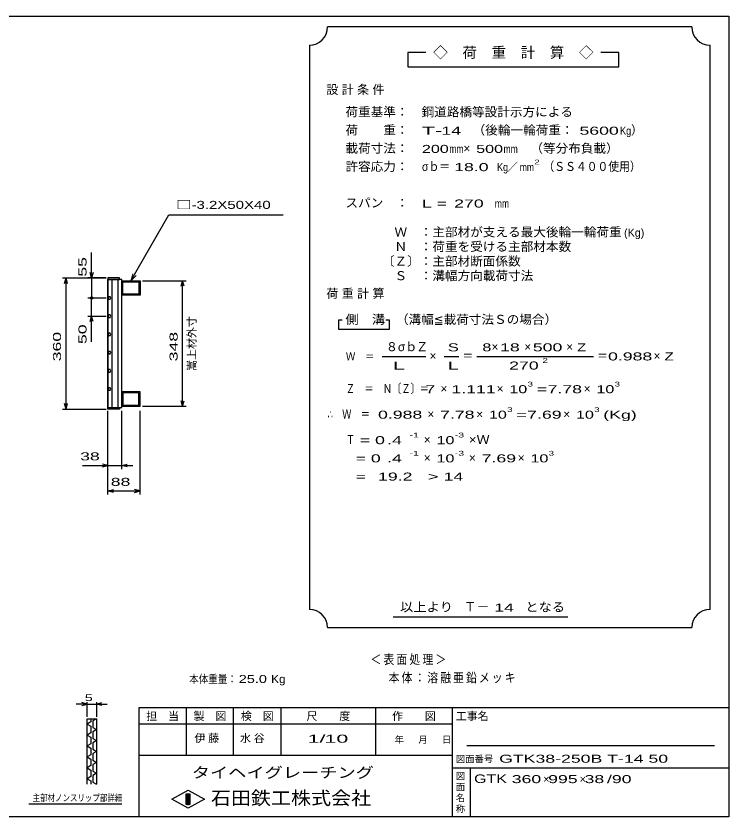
# Model space of a CAD drawing. Units: millimetres, scale not verified. Extents: x -1820 to 1731, y -1282 to 1054.
# Drawn here: x -227 to 1731, y -1146 to 1054 of the extents above; entities that cross this region are included whole.
import ezdxf
from ezdxf.enums import TextEntityAlignment as Align

# ---------------------------------------------------------------- set-up
doc = ezdxf.new("R2010")
doc.units = ezdxf.units.MM
doc.header["$LTSCALE"] = 10
for name, color, linetype, lineweight in [('0_2', 150, 'Continuous', 25), ('16', 3, 'Continuous', 25), ('22', 4, 'Continuous', 25), ('24', 2, 'Continuous', 25), ('32', 4, 'Continuous', 25)]:
    doc.layers.add(name, color=color, linetype=linetype, lineweight=lineweight)
doc.styles.add('ベクトル', font='')
doc.styles.get('ベクトル').set_extended_font_data('ベクトル')

msp = doc.modelspace()

# ---------------------------------------------------------------- linework, layer by layer
at = {"layer": '0_2'}
for p, q in [((-1729, 1053.5), (1731, 1053.5)), ((1731, 1053.5), (1731, -1146.5)), ((1731, -846.5), (111, -846.5)), ((111, -846.5), (111, -1146.5)), ((241, -846.5), (241, -976.5)), ((371, -976.5), (371, -846.5)), ((501, -846.5), (501, -976.5)), ((761, -976.5), (761, -846.5)), ((971, -846.5), (971, -1146.5)), ((971, -891.5), (111, -891.5)), ((1691, -951.5), (1011, -951.5)), ((111, -976.5), (971, -976.5)), ((971, -1011.5), (1731, -1011.5)), ((1021, -1146.5), (1021, -1011.5)), ((201, -1097.5), (246, -1072.5)), ((246, -1072.5), (291, -1097.5)), ((246, -1122.5), (201, -1097.5)), ((241, -1082.5), (251, -1082.5)), ((241, -1112.5), (241, -1082.5)), ((241, -1082.5), (243, -1082.5)), ((243, -1082.5), (243, -1112.5)), ((245, -1112.5), (245, -1082.5)), ((245, -1082.5), (247, -1082.5)), ((291, -1097.5), (246, -1122.5)), ((247, -1082.5), (247, -1112.5)), ((249, -1112.5), (249, -1082.5)), ((249, -1082.5), (251, -1082.5)), ((251, -1082.5), (251, -1112.5)), ((251, -1082.5), (251, -1112.5)), ((251, -1112.5), (241, -1112.5)), ((243, -1112.5), (245, -1112.5)), ((247, -1112.5), (249, -1112.5)), ((1731, -1146.5), (-1729, -1146.5))]:
    msp.add_line(p, q, dxfattribs=at)
at = {"layer": '16'}
for p, q in [((58, 334), (26, 334)), ((26, 334), (26, 329.5)), ((58, 329.5), (58, 334)), ((25.3, -21.5), (25.3, 329.5)), ((25.3, 329.5), (26, 329.5)), ((26, 329.5), (58, 329.5)), ((26, 329.5), (26, -21.5)), ((64, 329.5), (26, 329.5)), ((36.5, 329.5), (36.5, -21.5)), ((53.5, -21.5), (53.5, 329.5)), ((64, -21.5), (64, 329.5)), ((64, 326.5), (114, 326.5)), ((64, 286.5), (64, 326.5)), ((67, 323.5), (111, 323.5)), ((67, 289.5), (67, 323.5)), ((111, 323.5), (111, 289.5)), ((114, 326.5), (114, 286.5)), ((114, 286.5), (64, 286.5)), ((111, 289.5), (67, 289.5)), ((27.98, 282.45), (26, 278.97)), ((26, 278.97), (28.02, 275.52)), ((31.98, 282.48), (27.98, 282.45)), ((28.02, 275.52), (32.02, 275.55)), ((34, 279), (31.98, 282.48)), ((32.02, 275.55), (34, 279.03)), ((27.98, 232.45), (26, 228.97)), ((26, 228.97), (28.02, 225.52)), ((31.98, 232.48), (27.98, 232.45)), ((28.02, 225.52), (32.02, 225.55)), ((34, 229), (31.98, 232.48)), ((32.02, 225.55), (34, 229.03)), ((27.98, 182.45), (26, 178.97)), ((26, 178.97), (28.02, 175.52)), ((31.98, 182.48), (27.98, 182.45)), ((34, 179), (31.98, 182.48)), ((32.02, 175.55), (34, 179.03)), ((28.02, 175.52), (32.02, 175.55)), ((27.98, 132.45), (26, 128.97)), ((31.98, 132.48), (27.98, 132.45)), ((34, 129), (31.98, 132.48)), ((26, 128.97), (28.02, 125.52)), ((28.02, 125.52), (32.02, 125.55)), ((32.02, 125.55), (34, 129.03)), ((27.98, 82.45), (26, 78.97)), ((26, 78.97), (28.02, 75.52)), ((31.98, 82.48), (27.98, 82.45)), ((28.02, 75.52), (32.02, 75.55)), ((34, 79), (31.98, 82.48)), ((32.02, 75.55), (34, 79.03)), ((27.98, 32.45), (26, 28.97)), ((26, 28.97), (28.02, 25.52)), ((31.98, 32.48), (27.98, 32.45)), ((28.02, 25.52), (32.02, 25.55)), ((34, 29), (31.98, 32.48)), ((32.02, 25.55), (34, 29.03)), ((114, 21.5), (64, 21.5)), ((64, 21.5), (64, -18.5)), ((111, 18.5), (67, 18.5)), ((67, 18.5), (67, -15.5)), ((111, -15.5), (111, 18.5)), ((114, -18.5), (114, 21.5)), ((26, -21.5), (25.3, -21.5)), ((26, -21.5), (58, -21.5)), ((26, -26), (26, -21.5)), ((26, -21.5), (64, -21.5)), ((58, -21.5), (58, -26)), ((64, -18.5), (114, -18.5)), ((67, -15.5), (111, -15.5)), ((58, -26), (26, -26))]:
    msp.add_line(p, q, dxfattribs=at)
at = {"layer": '22'}
for p, q in [((89, 326.5), (193.32, 507.18)), ((193.32, 507.18), (507.32, 507.18)), ((-19, 334), (-19, 404)), ((-99, 334), (21, 334)), ((-93, 319), (-89, 334)), ((-85, 319), (-89, 334)), ((-89, -26), (-89, 334)), ((21, 334), (-29, 334)), ((-19, 334), (-23, 349)), ((-15, 349), (-19, 334)), ((-19, 334), (-19, 279)), ((121, 326.5), (241, 326.5)), ((227, 311.5), (231, 326.5)), ((235, 311.5), (231, 326.5)), ((231, -18.5), (231, 326.5)), ((-29, 279), (21, 279)), ((-19, 229), (-19, 279)), ((-29, 229), (21, 229)), ((-23, 214), (-19, 229)), ((-15, 214), (-19, 229)), ((-19, 159), (-19, 229)), ((-89, -26), (-93, -11)), ((-89, -26), (-85, -11)), ((121, -18.5), (241, -18.5)), ((231, -18.5), (227, -3.5)), ((231, -18.5), (235, -3.5)), ((-99, -26), (21, -26)), ((26, -191), (26, -31)), ((26, -261), (26, -31)), ((64, -191), (64, -31)), ((114, -261), (114, -31)), ((-44, -181), (26, -181)), ((26, -181), (11, -177)), ((11, -185), (26, -181)), ((26, -181), (64, -181)), ((64, -181), (79, -177)), ((79, -185), (64, -181)), ((64, -181), (94, -181)), ((26, -251), (41, -247)), ((41, -255), (26, -251)), ((26, -251), (114, -251)), ((114, -251), (99, -247)), ((99, -255), (114, -251))]:
    msp.add_line(p, q, dxfattribs=at)
at = {"layer": '22', "lineweight": 13}
for p, q in [((94.18, 345.82), (89, 326.5)), ((89, 326.5), (103.14, 340.64))]:
    msp.add_line(p, q, dxfattribs=at)
at = {"layer": '22'}
msp.add_circle((-19, 279), 3, dxfattribs=at)
at = {"layer": '24', "color": 4}
for p, q in [((1629, 1023.5), (629, 1023.5)), ((579, 973.5), (579, -576.5)), ((1679, -576.5), (1679, 973.5)), ((899, 953.5), (849, 953.5)), ((849, 953.5), (849, 913.5)), ((1429, 953.5), (1379, 953.5)), ((1429, 913.5), (1429, 953.5)), ((849, 913.5), (1429, 913.5)), ((669, 218.5), (659, 218.5)), ((659, 218.5), (659, 193.5)), ((799, 218.5), (789, 218.5)), ((799, 193.5), (799, 218.5)), ((659, 193.5), (799, 193.5)), ((779, 118.5), (899, 118.5)), ((949, 118.5), (989, 118.5)), ((1039, 118.5), (1359, 118.5)), ((809, -596.5), (1289, -596.5)), ((629, -626.5), (1629, -626.5))]:
    msp.add_line(p, q, dxfattribs=at)
for centre, start, end in [((579, 1023.5), 270, 0), ((1679, 1023.5), 180, 270), ((579, -626.5), 0, 90), ((1679, -626.5), 90, 180)]:
    msp.add_arc(centre, 50, start, end, dxfattribs=at)
at = {"layer": '32'}
for p, q in [((-31, -836.5), (-46, -832.5)), ((-31, -871.5), (-31, -831.5)), ((-6, -831.5), (-6, -871.5)), ((-6, -836.5), (9, -832.5)), ((-31, -836.5), (-61, -836.5)), ((-46, -840.5), (-31, -836.5)), ((-31, -836.5), (-6, -836.5)), ((9, -840.5), (-6, -836.5)), ((-6, -836.5), (24, -836.5)), ((-31, -876.5), (-6, -876.5)), ((-31, -1056.5), (-31, -876.5)), ((-21, -876.5), (-21, -885.5)), ((-6, -876.5), (-16, -882.5)), ((-6, -876.5), (-6, -1056.5)), ((-21, -885.5), (-31, -891.5)), ((-31, -891.5), (-21, -897.5)), ((-21, -897.5), (-21, -915.5)), ((-16, -882.5), (-16, -900.5)), ((-16, -900.5), (-6, -906.5)), ((-21, -915.5), (-31, -921.5)), ((-31, -921.5), (-21, -927.5)), ((-6, -906.5), (-16, -912.5)), ((-16, -912.5), (-16, -930.5)), ((-21, -945.5), (-31, -951.5)), ((-21, -927.5), (-21, -945.5)), ((-16, -930.5), (-6, -936.5)), ((-6, -936.5), (-16, -942.5)), ((-16, -942.5), (-16, -960.5)), ((-31, -951.5), (-21, -957.5)), ((-21, -957.5), (-21, -975.5)), ((-16, -960.5), (-6, -966.5)), ((-6, -966.5), (-16, -972.5)), ((-21, -975.5), (-31, -981.5)), ((-31, -981.5), (-21, -987.5)), ((-21, -987.5), (-21, -1005.5)), ((-16, -972.5), (-16, -990.5)), ((-21, -1005.5), (-31, -1011.5)), ((-31, -1011.5), (-21, -1017.5)), ((-16, -990.5), (-6, -996.5)), ((-6, -996.5), (-16, -1002.5)), ((-16, -1002.5), (-16, -1020.5)), ((-21, -1017.5), (-21, -1035.5)), ((-16, -1020.5), (-6, -1026.5)), ((-6, -1026.5), (-16, -1032.5)), ((-16, -1032.5), (-16, -1050.5)), ((-21, -1035.5), (-31, -1041.5)), ((-31, -1041.5), (-21, -1047.5)), ((-21, -1047.5), (-21, -1056.5)), ((-16, -1050.5), (-6, -1056.5)), ((64, -1111.5), (-191, -1111.5))]:
    msp.add_line(p, q, dxfattribs=at)

# ---------------------------------------------------------------- texts
at = {"layer": '0_2', "style": 'ベクトル'}
for s, height, p in [('担\u3000当', 21.99, (131, -869.5)), ('製\u3000図', 21.99, (261, -869.5)), ('検\u3000図', 21.99, (391, -869.5)), ('尺\u3000\u3000度', 21.99, (571, -869.5)), ('作\u3000\u3000図', 21.99, (806, -869.5)), ('工事名', 21.99, (981, -869.5)), ('年', 18.33, (813, -934)), ('月', 18.33, (878, -934)), ('日', 18.33, (943, -934)), ('図面番号', 18.33, (981, -987)), ('図', 18.33, (981, -1034)), ('面', 18.33, (981, -1064)), ('名', 18.33, (981, -1094)), ('称', 18.33, (981, -1124))]:
    msp.add_text(s, height=height, dxfattribs=at).set_placement(p, align=Align.MIDDLE_LEFT)
at = {"layer": '0_2', "color": 222, "style": 'ベクトル'}
for s, height, width, p in [('タイヘイグレーチング', 29.33, 1.25, (256, -1024.5)), ('石田鉄工株式会社', 36.66, 1.1, (308.5, -1094.5))]:
    msp.add_text(s, height=height, dxfattribs=dict(at, width=width)).set_placement(p, align=Align.MIDDLE_LEFT)
at = {"layer": '22', "color": 2, "style": 'ベクトル', "width": 1.4}
msp.add_text('□-3.2X50X40', height=21.99, dxfattribs=at).set_placement((213.32, 517.18), align=Align.BOTTOM_LEFT)
at = {"layer": '22', "color": 2, "style": 'ベクトル', "width": 1.65}
for s, p in [(' 55 ', (-44, 324)), (' 50 ', (-44, 139)), (' 360 ', (-114, 91.5)), (' 348 ', (206, 91.5))]:
    msp.add_text(s, height=21.99, rotation=90, dxfattribs=at).set_placement(p, align=Align.MIDDLE_LEFT)
at = {"layer": '22', "color": 2, "style": 'ベクトル'}
msp.add_text('嵩上材外寸', height=21.99, rotation=90, dxfattribs=at).set_placement((256, 79), align=Align.MIDDLE_LEFT)
for s, height, width, p in [(' 38 ', 21.99, 1.65, (-64, -156)), (' 88 ', 21.99, 1.65, (20, -226)), ('本体重量：', 21.99, 0.85, (249, -767.5)), (' 25.0', 21.99, 1.35, (374, -767.5)), ('Kg', 21.99, 1.1, (474, -767.5)), ('1/', 21.99, 2, (574, -931.5)), (' 10 ', 21.99, 2, (604, -931.5)), ('GTK38-250B T-14 50              ', 21.99, 1.65, (1100, -986.5)), ('GTK', 23.46, 1.4, (1031, -1041.5)), (' 360 ', 21.99, 1.65, (1121, -1042.5)), (' 995 ', 21.99, 1.65, (1221, -1042.5)), (' 38 ', 21.99, 1.65, (1321, -1042.5)), ('/', 21.99, 1.65, (1396, -1042.5)), (' 90 ', 21.99, 1.65, (1396, -1042.5))]:
    msp.add_text(s, height=height, dxfattribs=dict(at, width=width)).set_placement(p, align=Align.MIDDLE_LEFT)
for p in [(1221, -1042.5), (1321, -1042.5)]:
    msp.add_text('×', height=21.99, dxfattribs=at).set_placement(p, align=Align.MIDDLE_LEFT)
at = {"layer": '22', "color": 2, "attachment_point": 4, "style": 'ベクトル'}
for s, insert, char_height in [('\\T1.2;\\W0.85;＜表面処理＞', (746.5, -715), 25.66), ('\\T1.19;\\W0.85;本体：溶融亜鉛メッキ', (796.5, -765), 25.66), ('\\T1.25;伊藤\u3000', (263.5, -931.5), 21.99), ('\\T1.25;水谷\u3000', (388.5, -931.5), 21.99)]:
    msp.add_mtext(s, dxfattribs=dict(at, insert=insert, char_height=char_height))
at = {"layer": '24', "style": 'ベクトル'}
for s, height, p in [('◇\u3000荷\u3000重\u3000計\u3000算\u3000◇', 29.33, (919, 953.5)), ('）', 24.19, (1462, 740)), ('×', 24.19, (1002, 690)), ('／', 21.99, (1121.5, 638.5)), ('(Kg)', 21.99, (1443, 458.5)), ('８', 24.19, (789, 145)), ('σｂ', 24.19, (822, 145)), ('Ｚ', 24.19, (872, 145)), ('×', 24.19, (1079, 145)), ('×', 24.19, (1169, 145)), ('×', 24.19, (1284, 145)), ('×', 24.19, (909, 120)), ('×', 24.19, (1524, 120)), ('×', 24.19, (939, 30)), ('×', 24.19, (1093, 30)), ('×', 24.19, (1332, 30)), ('×', 24.19, (903, -40)), ('×', 24.19, (1037, -40)), ('×', 24.19, (1276, -40)), ('×', 24.19, (893, -110)), ('×', 24.19, (893, -160)), ('×', 24.19, (1017, -160)), ('×', 24.19, (1151, -160)), ('Ｔ－', 25.66, (1003, -569))]:
    msp.add_text(s, height=height, dxfattribs=at).set_placement(p, align=Align.MIDDLE_LEFT)
for s, height, width, p in [('荷重基準：\u3000', 24.19, 1.05, (678, 790)), ('鋼道路橋等設計示方による', 24.19, 1.05, (887, 790)), ('荷\u3000\u3000重：\u3000', 24.19, 1.05, (678, 740)), ('T-', 21.99, 2, (888, 738.5)), (' 14 ', 21.99, 1.65, (928, 738.5)), ('（後輪一輪荷重：', 24.19, 1.05, (1027, 740)), (' 5600', 21.99, 1.65, (1307, 738.5)), ('Kg', 21.99, 0.85, (1432, 738.5)), ('載荷寸法：\u3000', 24.19, 1.05, (678, 690)), ('\u3000（等分布負載）', 24.19, 1.05, (1151, 690)), ('200', 21.99, 1.5, (888, 688.5)), ('mm', 21.99, 0.8, (963, 688.5)), ('500', 21.99, 1.5, (1037, 688.5)), ('mm', 21.99, 0.8, (1112, 688.5)), ('許容応力：\u3000', 24.19, 1.05, (678, 640)), ('σｂ＝', 24.19, 0.9, (888, 640)), (' 18.0', 21.99, 1.65, (963, 638.5)), ('Kg', 21.99, 0.85, (1094, 638.5)), ('mm', 21.99, 0.8, (1156.5, 638.5)), ('2', 13.2, 1.5, (1196.5, 652.5)), ('（ＳＳ４００使用）', 24.19, 0.9, (1221.5, 640)), ('スパン\u3000：\u3000', 24.19, 1.05, (678, 540)), ('L =', 21.99, 1.65, (888, 538.5)), (' 270 ', 21.99, 1.65, (963, 538.5)), ('mm', 21.99, 0.8, (1088, 538.5)), ('\u3000Ｗ\u3000：主部材が支える最大後輪一輪荷重', 24.19, 1.05, (778, 460)), ('\u3000Ｎ\u3000：荷重を受ける主部材本数', 24.19, 1.05, (778, 420)), ('〔Ｚ〕：主部材断面係数', 24.19, 1.05, (778, 380)), ('\u3000Ｓ\u3000：溝幅方向載荷寸法', 24.19, 1.05, (778, 340)), ('側\u3000溝', 24.19, 1.1, (678, 220)), ('\u3000（溝幅≦載荷寸法Ｓの場合）', 24.19, 1.05, (782, 220)), ('S', 21.99, 1.55, (959, 143.5)), ('8', 21.99, 1.5, (1054, 143.5)), (' 18 ', 21.99, 1.65, (1089, 143.5)), (' 500 ', 21.99, 1.65, (1179, 143.5)), ('Z', 21.99, 1.4, (1314, 143.5)), ('Ｗ\u3000＝', 21.99, 0.85, (679, 118.5)), ('＝', 24.19, 0.9, (999, 120)), ('2', 13.2, 1.5, (1219, 107.5)), ('＝', 24.19, 0.9, (1369, 120)), ('0.988', 21.99, 1.65, (1399, 118.5)), ('Z', 21.99, 1.4, (1554, 118.5)), ('L', 21.99, 1.8, (959, 93.5)), (' 270 ', 21.99, 1.65, (1114, 93.5)), ('Ｚ\u3000＝\u3000Ｎ〔Ｚ〕＝', 24.19, 0.75, (679, 30)), ('3', 13.2, 1.5, (1178, 42.5)), ('3', 13.2, 1.5, (1417, 42.5)), (' 7 ', 21.99, 1.65, (884, 28.5)), ('1.111', 21.99, 1.65, (969, 28.5)), ('10', 21.99, 1.5, (1128, 28.5)), ('=', 21.99, 1.7, (1203, 28.5)), ('7.78', 21.99, 1.65, (1233, 28.5)), ('10', 21.99, 1.5, (1367, 28.5)), ('3', 13.2, 1.5, (1122, -27.5)), ('3', 13.2, 1.5, (1361, -27.5)), ('∴\u3000Ｗ\u3000＝', 24.19, 0.75, (629, -40)), (' 0.988', 21.99, 1.65, (754, -41.5)), ('7.78', 21.99, 1.65, (938, -41.5)), ('10', 21.99, 1.5, (1072, -41.5)), ('=', 21.99, 1.7, (1147, -41.5)), ('7.69', 21.99, 1.65, (1177, -41.5)), ('10', 21.99, 1.5, (1311, -41.5)), ('(Kg)', 21.99, 1.65, (1386, -41.5)), ('Ｔ', 24.19, 0.75, (679, -110)), (' = 0', 21.99, 1.65, (704, -111.5)), (' .4 ', 21.99, 1.65, (779, -111.5)), ('-1', 13.2, 1.65, (854, -97.5)), ('10', 21.99, 1.5, (928, -111.5)), ('-3', 13.2, 1.65, (978, -97.5)), ('×Ｗ', 24.19, 1.1, (1017, -110)), ('  = 0', 21.99, 1.65, (679, -161.5)), (' .4 ', 21.99, 1.65, (779, -161.5)), ('-1', 13.2, 1.65, (854, -147.5)), ('10', 21.99, 1.5, (928, -161.5)), ('-3', 13.2, 1.65, (978, -147.5)), ('7.69', 21.99, 1.65, (1052, -161.5)), ('10', 21.99, 1.5, (1186, -161.5)), ('3', 13.2, 1.5, (1236, -147.5)), ('  =', 21.99, 1.65, (679, -211.5)), (' 19.2', 21.99, 1.65, (754, -211.5)), ('>', 21.99, 1.7, (904, -211.5)), (' 14 ', 21.99, 1.65, (934, -211.5)), ('以上より\u3000', 24.19, 1.1, (828, -570)), (' 14 ', 21.99, 1.65, (1073, -571.5)), ('となる', 24.19, 1.1, (1172, -570))]:
    msp.add_text(s, height=height, dxfattribs=dict(at, width=width)).set_placement(p, align=Align.MIDDLE_LEFT)
at = {"layer": '24', "attachment_point": 4, "style": 'ベクトル'}
for s, insert, char_height in [('\\T1.28;設計条件', (625.5, 850), 24.19), ('\\T1.28;荷重計算', (625.5, 290), 24.19), ('\\T1.5;\\W2;\\~L\\~', (784, 93.5), 21.99)]:
    msp.add_mtext(s, dxfattribs=dict(at, insert=insert, char_height=char_height))
at = {"layer": '32', "color": 2, "style": 'ベクトル'}
for s, width, p in [(' 5 ', 1.6, (-48.5, -819)), ('主部材ノンスリップ部詳細', 0.8, (-181, -1094))]:
    msp.add_text(s, height=18.33, dxfattribs=dict(at, width=width)).set_placement(p, align=Align.MIDDLE_LEFT)

doc.saveas('drawing.dxf')
